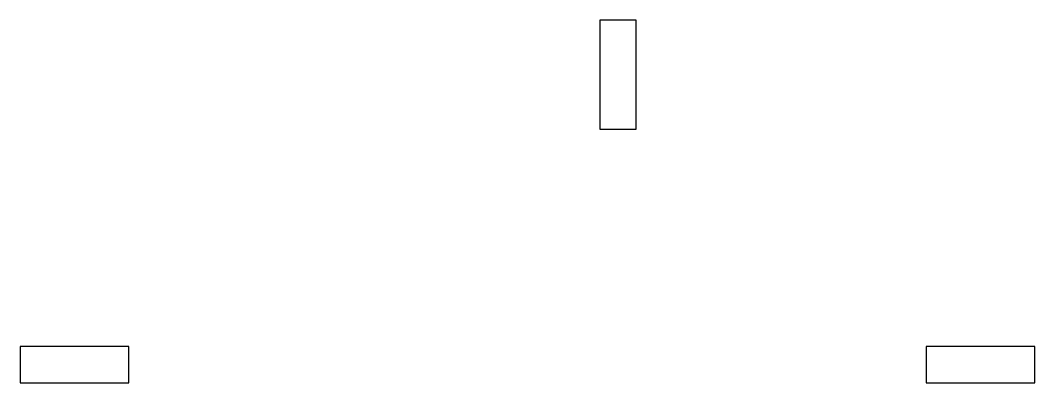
# Model space of a CAD drawing. Header units: metres. Extents: x -140 to 140, y -140 to 140.
# Drawn here: x -140 to 140, y 40 to 140 of the extents above; entities outside this region: 4.
import ezdxf

# ---------------------------------------------------------------- set-up
doc = ezdxf.new("R2010")
doc.units = ezdxf.units.M

msp = doc.modelspace()

# ---------------------------------------------------------------- linework, layer by layer
at = {"layer": 'PARAMETRIX'}
for p, q in [((30, 140), (20, 140)), ((20, 140), (20, 110)), ((30, 110), (30, 140)), ((20, 110), (30, 110)), ((-110, 50), (-140, 50)), ((-140, 50), (-140, 40)), ((-110, 40), (-110, 50)), ((140, 50), (110, 50)), ((110, 50), (110, 40)), ((140, 40), (140, 50)), ((-140, 40), (-110, 40)), ((110, 40), (140, 40)), ((30, -110), (20, -110)), ((20, -110), (20, -140)), ((30, -140), (30, -110)), ((20, -140), (30, -140))]:
    msp.add_line(p, q, dxfattribs=at)

doc.saveas('drawing.dxf')
